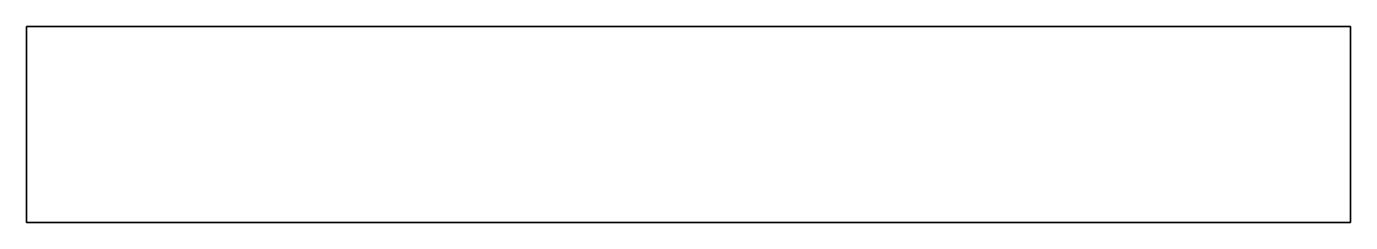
# Model space of a CAD drawing. Header units: inches. Extents: x 0 to 270, y 0 to 40.
import ezdxf

# ---------------------------------------------------------------- set-up
doc = ezdxf.new("R2010")
doc.units = ezdxf.units.IN
doc.header["$MEASUREMENT"] = 0
doc.layers.add('SIMUMAK Visible (ISO)', color=7, linetype='Continuous', lineweight=35)

# ---------------------------------------------------------------- blocks, each defined once
blk = doc.blocks.new('SMB-01-SUC-01_Sheet_SMB-01-SUC-01')
at = {"layer": 'SIMUMAK Visible (ISO)'}
for p, q in [((-135, -20), (-135, 20)), ((-135, 20), (135, 20)), ((135, 20), (135, -20)), ((135, -20), (-135, -20))]:
    blk.add_line(p, q, dxfattribs=at)

msp = doc.modelspace()

# ---------------------------------------------------------------- block references
msp.add_blockref('SMB-01-SUC-01_Sheet_SMB-01-SUC-01', (135, 20))

doc.saveas('drawing.dxf')
